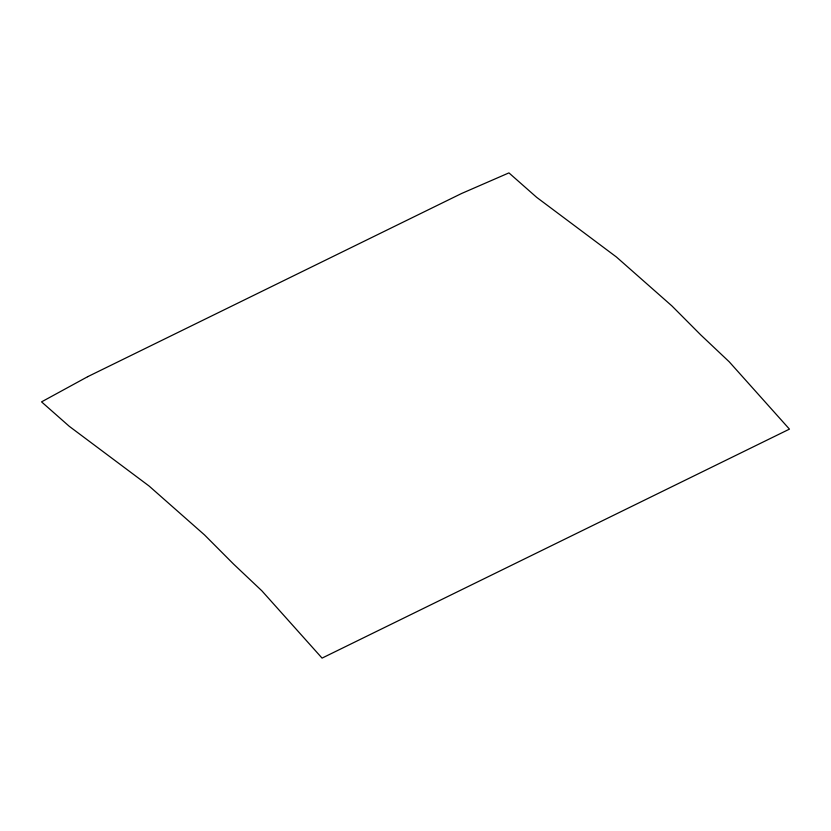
<?xml version="1.0" encoding="UTF-8"?>
<svg xmlns="http://www.w3.org/2000/svg" width="831" height="831" viewBox="0 0 831 831"><rect width="100%" height="100%" fill="white"/><g stroke="black" fill="none" stroke-linecap="round" stroke-linejoin="round"><path stroke-width="1.25" d="M87.702 376.682L41.55 401.872L69.305 426.345L149.04 485.99L204.551 534.946L233.49 564.01L261.838 590.789L322.064 658.11L789.45 429.128L729.213 361.797L700.876 335.028L671.936 305.953L616.425 257.008L536.691 197.363L508.936 172.89L461.6 193.488L87.702 376.682"/></g></svg>
